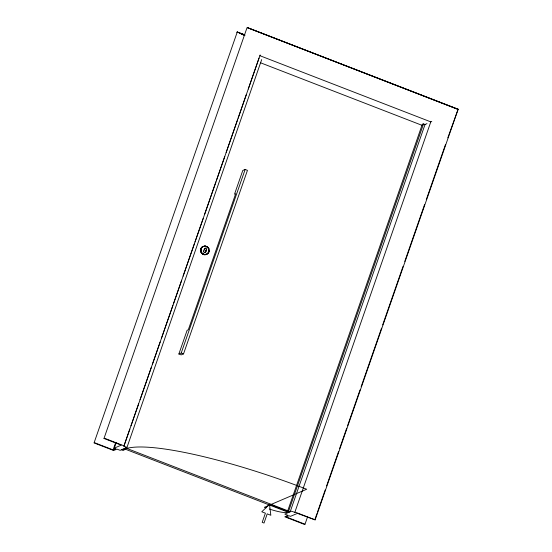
<?xml version="1.0" encoding="UTF-8"?>
<svg xmlns="http://www.w3.org/2000/svg" width="552" height="552" viewBox="0 0 552 552"><rect width="100%" height="100%" fill="white"/><g stroke="black" fill="none" stroke-linecap="round" stroke-linejoin="round"><path stroke-width="0.83" d="M209.167 250.573C209.719 245.164 200.742 244.612 200.949 250.173C200.535 256.059 210.146 255.259 208.766 250.739M203.778 251.884L203.543 251.098M208.697 252.354C202.336 260.744 195.746 244.874 206.179 246.289M129.837 429.083L123.889 446.168L260.151 54.952M206.62 249.497L205.73 251.94M203.571 250.946L204.571 248.469M208.815 252.112L208.415 252.285L209.063 251.36M206.524 249.739L205.868 251.719M260.296 55.49L259.868 55.676L430.795 121.875L431.795 121.426M261.683 59.602L126.967 447.424L120.191 450.322L116.948 449.128L113.671 450.494L94.047 442.925L237.298 31.926L244.536 34.728M116.313 442.414L114.326 448.114L121.267 445.147L103.99 438.461L247.006 27.779L247.434 27.6L458.146 109.206L315.13 519.88L297.431 513.381L290.497 516.341L288.958 515.747L286.191 516.927L305.001 524.214L307.547 516.9M94.282 442.607L113.098 449.894L115.644 442.566M130.969 425.827L138.621 403.864M140.035 399.793L151.365 367.252M152.497 363.996L160.149 342.033M161.564 337.969L172.9 305.428M173.466 303.8L181.677 280.209M183.098 276.138L194.428 243.598M194.994 241.969L203.212 218.378M204.626 214.314L215.956 181.774M216.529 180.145L224.74 156.554M226.154 152.483L237.491 119.943M238.057 118.314L246.275 94.723M248.255 89.031L259.019 58.119M178.869 354.011L187.135 330.275L188.315 329.772L235.697 193.704L234.517 194.207L242.783 170.464L245.15 169.457L247.448 170.347L183.526 353.894L181.166 354.901L178.869 354.011L181.228 353.004L183.526 353.894M181.228 353.004L245.15 169.457M288.627 511.173L423.536 123.91L425.033 124.49L290.166 511.766L288.33 511.104L286.771 511.704L123.986 448.659L125.628 447.955L288.413 511M305.001 524.214L304.124 524.296L284.825 516.81L287.875 515.327L284.791 514.084L291.553 511.18L294.809 512.366L430.795 121.875M314.992 519.253L316.972 513.56M317.538 511.939L325.183 489.976M326.598 485.912L338.493 451.757M339.625 448.507L346.704 428.173M347.553 425.737L360.014 389.953M361.153 386.697L381.542 328.15M382.674 324.893L403.063 266.34M404.761 261.462L424.585 204.537M426.282 199.658L445.54 144.355M447.81 137.855L458.146 109.206L457.739 109.4M205.641 252.098L204.406 252.416L205.689 252.043M269.507 504.349L261.786 511.773L265.402 513.174L262.207 522.351L264.015 523.048L267.209 513.871L270.832 515.271L269.507 504.349L287.592 511.352M204.675 248.372L204.323 248.8L205.758 248.179M204.799 248.283L206.041 248.31M457.974 109.289L247.261 27.669M427 123.634L424.916 124.538M237.298 31.926L237.022 32.651M202.301 246.972L204.116 246.185M201.894 247.296L202.487 246.958M203.971 246.309L204.633 246.109M201.708 247.475L202.101 247.31M204.488 246.268L204.889 246.095M201.528 247.669L201.928 247.503M204.751 246.275L205.151 246.102M201.37 247.876L201.763 247.703M205.013 246.295L205.413 246.123M201.218 248.089L201.618 247.924M205.275 246.33L205.668 246.164M201.08 248.317L201.48 248.145M205.53 246.385L205.924 246.22M200.962 248.552L201.363 248.379M200.859 248.793L201.252 248.621M206.027 246.544L206.427 246.371M206.669 246.475L206.275 246.647L207.359 246.875M200.762 249.042L201.163 248.869M200.686 249.29L201.087 249.124M206.51 246.765L206.91 246.599M200.631 249.552L201.031 249.38M206.738 246.903L207.138 246.73M200.59 249.814L200.983 249.642M200.562 250.077L200.962 249.904M207.172 247.206L207.566 247.041M200.548 250.346L200.949 250.173M207.773 247.213L207.373 247.386L207.959 247.399M200.555 250.608L200.956 250.442M207.738 247.772L208.138 247.6M200.583 250.877L200.976 250.705M208.304 247.807L207.904 247.979L208.456 248.027M200.617 251.139L201.018 250.974M200.68 251.401L201.073 251.236M200.749 251.664L201.149 251.491M208.201 248.428L208.601 248.262M208.725 248.497L208.532 249.159L208.932 248.993M200.838 251.919L201.232 251.746M200.942 252.167L201.335 251.995M208.435 248.911L208.835 248.738M201.059 252.409L201.452 252.236M201.19 252.637L201.59 252.471M201.335 252.864L201.735 252.692M201.494 253.078L201.894 252.906M203.881 252.085L203.985 252.119M208.753 250.208L209.153 250.035M201.666 253.285L202.066 253.113M208.766 250.477L209.167 250.304M201.853 253.478L202.253 253.306M202.046 253.658L202.446 253.485M202.253 253.823L202.653 253.658M208.746 251.008L209.146 250.836M202.474 253.982L202.867 253.81M202.694 254.12L203.095 253.954M208.594 251.788L208.994 251.615M202.929 254.244L203.329 254.079M203.17 254.362L203.571 254.189M208.511 252.036L208.911 251.871M203.412 254.451L203.812 254.286M203.667 254.534L204.067 254.362M208.173 252.747L208.573 252.581M203.923 254.596L204.316 254.424M204.178 254.644L204.578 254.472M208.028 252.968L208.428 252.802M204.44 254.672L204.833 254.5M207.876 253.182L208.27 253.009M204.702 254.686L205.096 254.513M207.704 253.382L208.104 253.209M204.958 254.679L205.358 254.506M207.524 253.568L207.925 253.396M205.22 254.658L205.875 254.451M207.131 253.906L207.731 253.568M205.73 254.569L207.31 253.879M103.99 438.461L104.866 438.378L124.31 445.961M113.098 449.894L115.865 448.707L114.326 448.114M268.403 505.597L264.498 507.267A19.748 3.498 19.2 0 0 266.092 507.868M269.183 505.266L306.684 489.244A157.982 27.973 19.2 0 0 124.49 449.224M294.809 512.366L295.686 512.284L315.13 519.867M205.137 252.409L204.557 252.45M423.487 123.896L422.37 124.159L287.509 511.435L289.227 512.166M247.475 27.628L457.863 109.337M237.043 32.037L245.088 35.149M243.301 34.603L239.285 33.051L243.294 34.652M241.7 34.148L244.129 35.135M241.735 34.258L244.143 35.19M260.654 62.824L422.639 125.559M123.889 446.168L126.967 447.403M122.53 449.321C126.215 449.804 122.585 451.163 121.592 449.721M287.275 512.27A19.748 3.498 19.2 0 1 269.341 509.013M204.447 249.145A1.021 0.987 66.9 0 0 205.82 250.235A1.021 0.987 66.9 0 0 206.027 248.497A1.021 0.987 66.9 0 0 204.447 249.145"/></g></svg>
